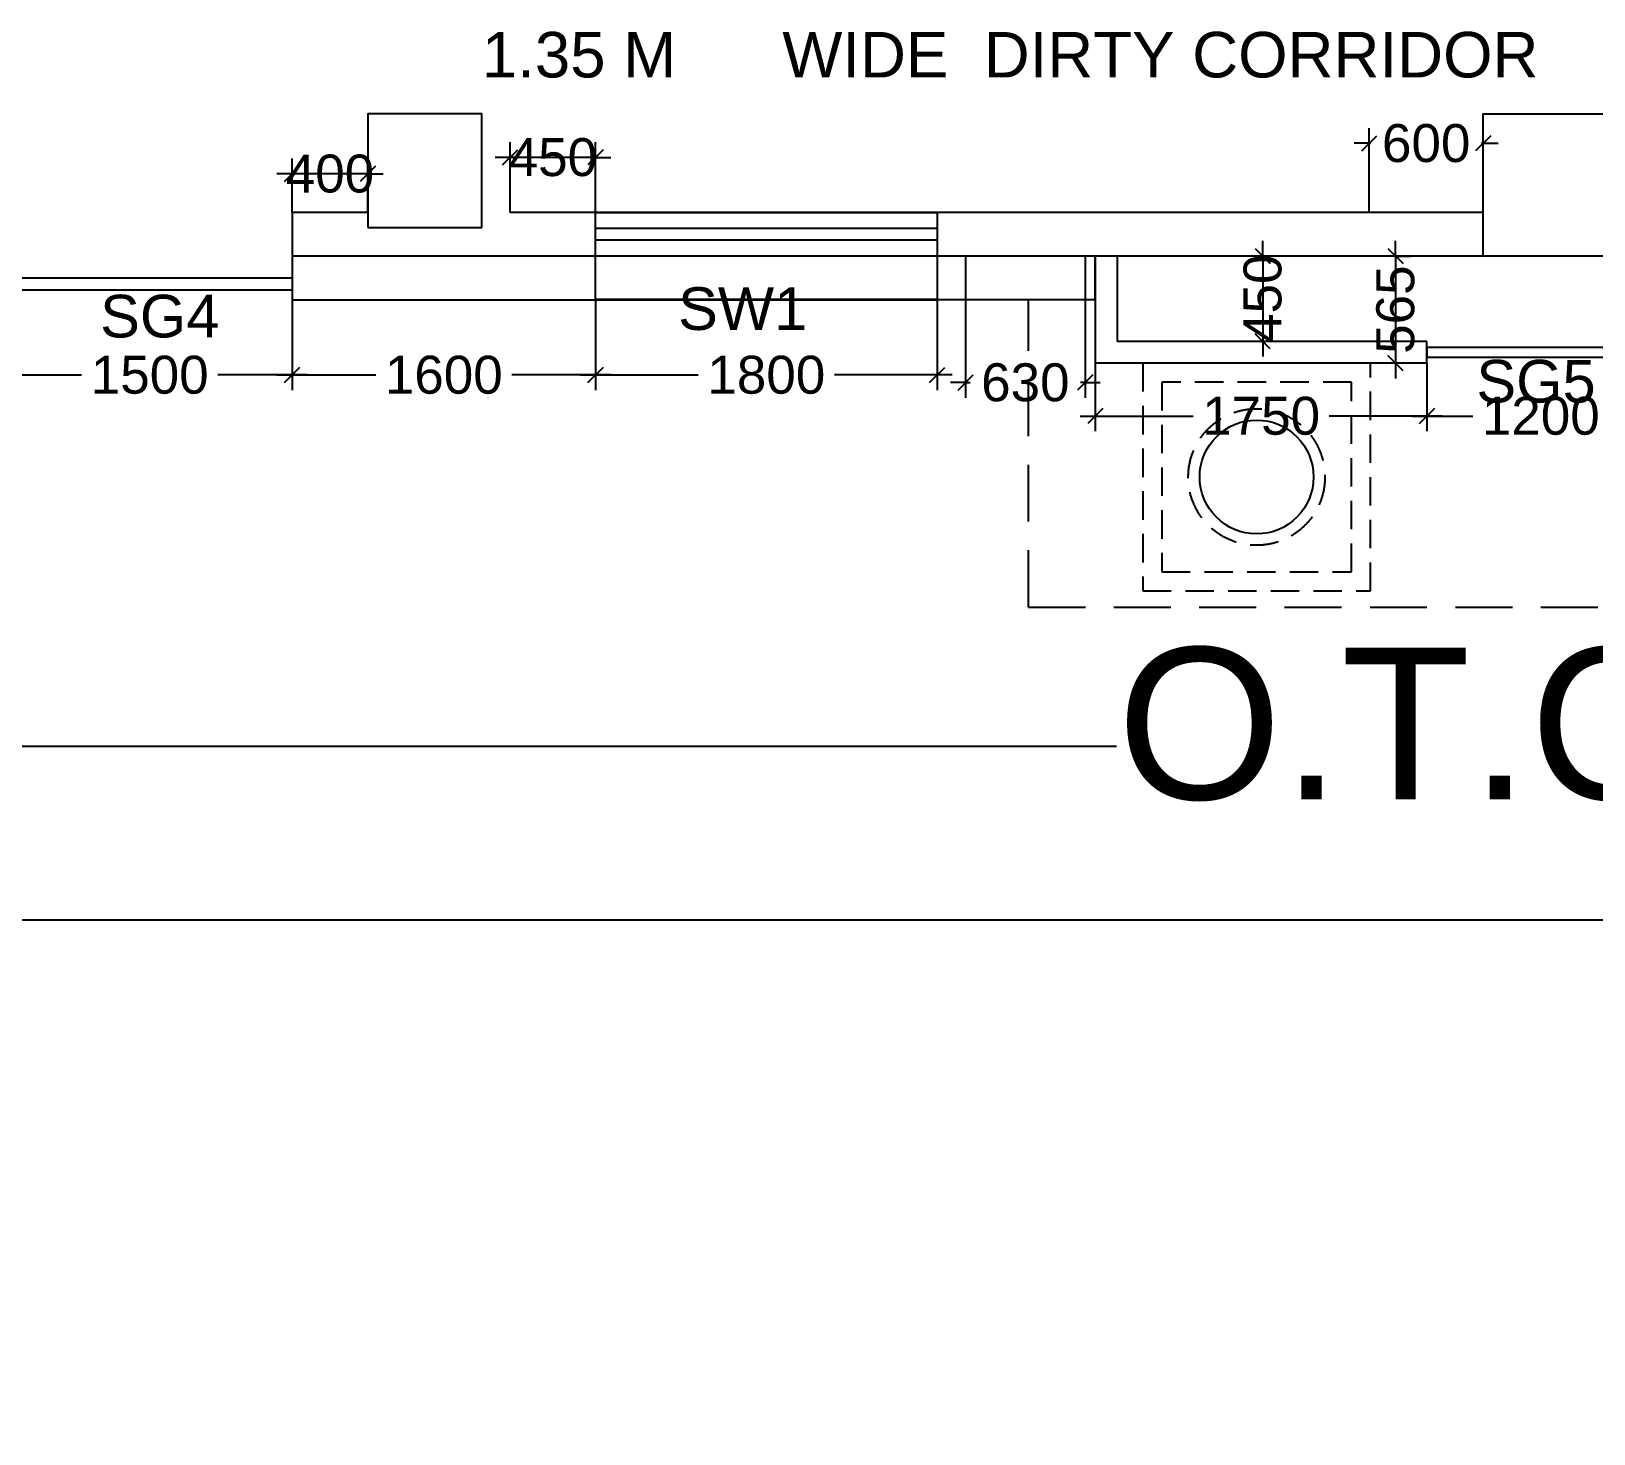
# Model space of a CAD drawing. Extents: x 7897917 to 8423973, y -6487334 to -6173396.
# Drawn here: x 7927140 to 7935375, y -6461081 to -6453689 of the extents above; entities that cross this region are included whole.
import ezdxf
from ezdxf.enums import TextEntityAlignment as Align

# ---------------------------------------------------------------- set-up
doc = ezdxf.new("R2010")
doc.units = 0
doc.header["$LTSCALE"] = 600
doc.header["$MEASUREMENT"] = 0
doc.header["$PDMODE"] = 35
doc.linetypes.add('DASHED', pattern=[0.75, 0.5, -0.25])
doc.linetypes.add('HIDDEN', pattern=[0.375, 0.25, -0.125])
doc.layers.get('0').update_dxf_attribs({"linetype": 'CONTINUOUS'})
doc.layers.get('Defpoints').update_dxf_attribs({"linetype": 'CONTINUOUS'})
for name, color, linetype in [('chajja', 7, 'CONTINUOUS'), ('DIM-TEXT', 8, 'CONTINUOUS'), ('Ele. Proj', 7, 'CONTINUOUS'), ('joinery', 7, 'CONTINUOUS'), ('JW', 8, 'CONTINUOUS'), ('L1', 2, 'CONTINUOUS'), ('LA-column', 3, 'CONTINUOUS'), ('LINE', 8, 'CONTINUOUS'), ('PARTI', 21, 'CONTINUOUS'), ('TEXT', 6, 'CONTINUOUS'), ('Walls', 7, 'CONTINUOUS'), ('WIN', 151, 'CONTINUOUS'), ('Working Dim', 5, 'CONTINUOUS')]:
    doc.layers.add(name, color=color, linetype=linetype)
doc.styles.add('ari', font='arial.ttf')
doc.styles.add('ARIAL', font='arial.ttf')
doc.styles.add('RT', font='romant.shx')
doc.styles.get("Standard").update_dxf_attribs({"font": 'romans.shx'})
doc.dimstyles.new('int. dim', dxfattribs={"dimtxt": 450, "dimasz": 80, "dimexe": 80, "dimexo": 0, "dimgap": 70, "dimtad": 0, "dimdec": 0, "dimzin": 12, "dimdsep": 46, "dimtxsty": 'ari', "dimblk": 'OBLIQUE', "dimcen": 2, "dimdle": 80, "dimclrd": 256, "dimclre": 256, "dimclrt": 6, "dimadec": 0, "dimazin": 0, "dimtfac": 1, "dimtdec": 0, "dimtix": 1, "dimtmove": 2, "dimatfit": 3, "dimfxl": 1, "dimtolj": 1, "dimtzin": 0, "dimlwd": -1, "dimlwe": -1, "dimarcsym": 0})
doc.dimstyles.new('STANDARD$0', dxfattribs={"dimscale": 0, "dimtxt": 150, "dimasz": 125, "dimexe": 0.75, "dimexo": 1, "dimgap": 25, "dimtad": 1, "dimdec": 0, "dimdsep": 46, "dimtxsty": 'Standard', "dimblk1": 'DOT', "dimblk2": 'DOT', "dimsah": 1, "dimcen": 2.5, "dimclrd": 1, "dimclre": 1, "dimclrt": 3, "dimadec": 0, "dimazin": 0, "dimtfac": 1, "dimtdec": 0, "dimtmove": 0, "dimatfit": 3, "dimldrblk": 'DOT', "dimfxl": 1, "dimtolj": 1, "dimtzin": 0, "dimarcsym": 0})
doc.dimstyles.new('TEXT', dxfattribs={"dimscale": 0, "dimtxt": 600, "dimasz": 300, "dimexe": 300, "dimexo": 30, "dimgap": 50, "dimtad": 0, "dimdec": 0, "dimzin": 0, "dimdsep": 46, "dimtxsty": 'RT', "dimblk": 'OBLIQUE', "dimcen": 0.09, "dimdle": 300, "dimclrd": 256, "dimclre": 256, "dimclrt": 170, "dimadec": 0, "dimazin": 0, "dimtfac": 1, "dimtdec": 0, "dimtofl": 0, "dimtmove": 2, "dimatfit": 3, "dimfxl": 1, "dimfrac": 2, "dimtolj": 1, "dimtzin": 0, "dimlwd": -1, "dimlwe": -1, "dimarcsym": 0})

# ---------------------------------------------------------------- blocks, each defined once
blk = doc.blocks.new('_Oblique')
at = {"color": 0, "linetype": 'ByBlock', "lineweight": -2}
blk.add_line((-0.5, -0.5), (0.5, 0.5), dxfattribs=at)
blk = doc.blocks.new('*D1319')
at = {"layer": 'Defpoints', "color": 0, "linetype": 'Continuous', "transparency": 16777216}
for p in [(7959834.046487364, -6454723.917536983, -11.86497353040498), (7918773.996967607, -6454873.916221188, -14.14762588887855), (7959834.046487364, -6457457.823630188)]:
    blk.add_point(p, dxfattribs=at)
at = {"layer": 'DIM-TEXT', "transparency": 16777216}
for p, q in [((7959834.046487364, -6454723.917536983), (7959834.046487364, -6457757.823630188)), ((7918773.996967607, -6454873.916221188), (7918773.996967607, -6457757.823630188)), ((7918473.996967607, -6457457.823630188), (7932858.845141537, -6457457.823630188)), ((7960134.046487364, -6457457.823630188), (7945749.198313434, -6457457.823630188))]:
    blk.add_line(p, q, dxfattribs=at)
at = {"layer": 'DIM-TEXT', "linetype": 'Continuous', "transparency": 16777216, "xscale": 300, "yscale": 300, "zscale": 300, "rotation": 180}
blk.add_blockref('_Oblique', (7918773.996967607, -6457457.823630188), dxfattribs=at)
at = {"layer": 'DIM-TEXT', "linetype": 'Continuous', "transparency": 16777216, "xscale": 300, "yscale": 300, "zscale": 300}
blk.add_blockref('_Oblique', (7959834.046487364, -6457457.823630188), dxfattribs=at)
at = {"layer": 'DIM-TEXT', "color": 170, "linetype": 'Continuous', "transparency": 16777216, "insert": (7939304.021727486, -6457457.823630188), "char_height": 750, "attachment_point": 5, "style": 'ari'}
blk.add_mtext("\\A1;{\\H1.067x;O.T.COMPLEX ( 6 OT 's )}", dxfattribs=at)
blk = doc.blocks.new('*D1320')
at = {"layer": 'Defpoints', "color": 0, "transparency": 16777216}
for p in [(7959834.046487364, -6454723.93361328, 5.131057828137273), (7918773.816759103, -6454873.884973205), (7918773.816759103, -6458373.27359944)]:
    blk.add_point(p, dxfattribs=at)
at = {"layer": 'Ele. Proj', "color": 8, "transparency": 16777216}
for p, q in [((7959834.046487364, -6454723.93361328), (7959834.046487364, -6458673.27359944)), ((7918773.816759103, -6454873.884973205), (7918773.816759103, -6458673.27359944)), ((7918473.816759103, -6458373.27359944), (7937595.99096839, -6458373.27359944)), ((7960134.046487364, -6458373.27359944), (7941011.872278077, -6458373.27359944))]:
    blk.add_line(p, q, dxfattribs=at)
at = {"layer": 'Ele. Proj', "color": 8, "transparency": 16777216, "xscale": 300, "yscale": 300, "zscale": 300, "rotation": 180}
blk.add_blockref('_Oblique', (7918773.816759103, -6458373.27359944), dxfattribs=at)
at = {"layer": 'Ele. Proj', "color": 8, "transparency": 16777216, "xscale": 300, "yscale": 300, "zscale": 300}
blk.add_blockref('_Oblique', (7959834.046487364, -6458373.27359944), dxfattribs=at)
at = {"layer": 'Ele. Proj', "color": 7, "transparency": 16777216, "insert": (7939303.931623233, -6458373.27359944), "char_height": 750, "attachment_point": 5, "style": 'ari'}
blk.add_mtext('\\A1;41.06m', dxfattribs=at)
blk = doc.blocks.new('*D1326')
at = {"layer": 'Defpoints', "color": 0, "transparency": 16777216}
for p in [(7934191.635126042, -6454279.798140641), (7934191.635126042, -6454643.915989377, -21.52597978747144), (7934791.635126042, -6454643.916221187, -21.52597978747144)]:
    blk.add_point(p, dxfattribs=at)
at = {"layer": 'Working Dim', "transparency": 16777216}
for p, q in [((7934191.635126042, -6454643.915989377), (7934191.635126042, -6454199.798140641)), ((7934791.635126042, -6454643.916221187), (7934791.635126042, -6454199.798140641)), ((7934191.635126042, -6454279.798140641), (7934111.635126042, -6454279.798140641)), ((7934191.635126042, -6454279.798140641), (7934200.489150599, -6454279.798140641)), ((7934791.635126042, -6454279.798140641), (7934782.781101486, -6454279.798140641)), ((7934791.635126042, -6454279.798140641), (7934871.635126042, -6454279.798140641))]:
    blk.add_line(p, q, dxfattribs=at)
at = {"layer": 'Working Dim', "transparency": 16777216, "xscale": 80, "yscale": 80, "zscale": 80}
blk.add_blockref('_Oblique', (7934191.635126042, -6454279.798140641), dxfattribs=at)
at = {"layer": 'Working Dim', "transparency": 16777216, "xscale": 80, "yscale": 80, "zscale": 80, "rotation": 180}
blk.add_blockref('_Oblique', (7934791.635126042, -6454279.798140641), dxfattribs=at)
at = {"layer": 'Working Dim', "color": 6, "transparency": 16777216, "insert": (7934491.635126042, -6454279.798140641), "char_height": 200, "attachment_point": 5, "style": 'ari'}
blk.add_mtext('\\A1;600', dxfattribs=at)
blk = doc.blocks.new('*D1327')
at = {"layer": 'Defpoints', "color": 0, "transparency": 16777216}
for p in [(7929664.134369667, -6454353.881331852), (7929664.134369667, -6454643.915989377, -21.52597978747082), (7930113.859657289, -6454643.915989377, -1.019783711027586)]:
    blk.add_point(p, dxfattribs=at)
at = {"layer": 'Working Dim', "transparency": 16777216}
for p, q in [((7929664.134369667, -6454643.915989377), (7929664.134369667, -6454273.881331852)), ((7930113.859657289, -6454643.915989377), (7930113.859657289, -6454273.881331852)), ((7929664.134369667, -6454353.881331852), (7929584.134369667, -6454353.881331852)), ((7930113.859657289, -6454353.881331852), (7929664.134369667, -6454353.881331852)), ((7930113.859657289, -6454353.881331852), (7930193.859657289, -6454353.881331852))]:
    blk.add_line(p, q, dxfattribs=at)
at = {"layer": 'Working Dim', "transparency": 16777216, "xscale": 80, "yscale": 80, "zscale": 80}
blk.add_blockref('_Oblique', (7929664.134369667, -6454353.881331852), dxfattribs=at)
at = {"layer": 'Working Dim', "transparency": 16777216, "xscale": 80, "yscale": 80, "zscale": 80, "rotation": 180}
blk.add_blockref('_Oblique', (7930113.859657289, -6454353.881331852), dxfattribs=at)
at = {"layer": 'Working Dim', "color": 6, "transparency": 16777216, "insert": (7929888.997013478, -6454353.881331852), "char_height": 200, "attachment_point": 5, "style": 'ari'}
blk.add_mtext('\\A1;450', dxfattribs=at)
blk = doc.blocks.new('A$C760F7CC1')
at = {"layer": 'Working Dim', "color": 8, "linetype": 'HIDDEN'}
for points in [[(0, 1200), (0, 0), (1200, 0), (1200, 1200)], [(100, 1100), (100, 100), (1100, 100), (1100, 1100)]]:
    blk.add_lwpolyline(points, close=True, dxfattribs=at)
blk.add_circle((600, 600), 360, dxfattribs=at)
at = {"layer": 'Working Dim', "color": 3, "linetype": 'Continuous'}
blk.add_circle((600, 600), 300, dxfattribs=at)
blk = doc.blocks.new('*D1333')
at = {"layer": 'Defpoints', "color": 0, "transparency": 16777216}
for p in [(7934329.934127876, -6454873.916221187, 26.59269516955046), (7934330.009792621, -6455438.65128311, 9.011157963075675), (7934330.009792621, -6455438.65128311)]:
    blk.add_point(p, dxfattribs=at)
at = {"layer": 'Working Dim', "transparency": 16777216}
for p, q in [((7934330.009792621, -6454873.916221187), (7934330.009792621, -6454793.916221187)), ((7934329.934127876, -6454873.916221187), (7934410.009792621, -6454873.916221187)), ((7934330.009792621, -6454873.916221187), (7934330.009792621, -6455438.65128311)), ((7934330.009792621, -6455438.65128311), (7934250.009792621, -6455438.65128311)), ((7934330.009792621, -6455438.65128311), (7934330.009792621, -6455518.65128311))]:
    blk.add_line(p, q, dxfattribs=at)
at = {"layer": 'Working Dim', "transparency": 16777216, "xscale": 80, "yscale": 80, "zscale": 80}
for p, rotation in [((7934330.009792621, -6454873.916221187), 270), ((7934330.009792621, -6455438.65128311), 90)]:
    blk.add_blockref('_Oblique', p, dxfattribs=dict(at, rotation=rotation))
at = {"layer": 'Working Dim', "color": 6, "transparency": 16777216, "insert": (7934330.009792623, -6455156.283752148), "char_height": 200, "attachment_point": 5, "rotation": 90, "style": 'ari'}
blk.add_mtext('\\A1;565', dxfattribs=at)
blk = doc.blocks.new('*D1334')
at = {"layer": 'Defpoints', "color": 0, "transparency": 16777216}
for p in [(7933630.041021444, -6454873.916221187, 26.59269516955046), (7933630.041021445, -6455323.651283104), (7933630.041021444, -6455323.651283104)]:
    blk.add_point(p, dxfattribs=at)
at = {"layer": 'Working Dim', "transparency": 16777216}
for p, q in [((7933630.041021444, -6454873.916221187), (7933630.041021444, -6454793.916221187)), ((7933630.041021444, -6454873.916221187), (7933550.041021444, -6454873.916221187)), ((7933630.041021444, -6454873.916221187), (7933630.041021444, -6455323.651283104)), ((7933630.041021445, -6455323.651283104), (7933550.041021444, -6455323.651283104)), ((7933630.041021444, -6455323.651283104), (7933630.041021444, -6455403.651283104))]:
    blk.add_line(p, q, dxfattribs=at)
at = {"layer": 'Working Dim', "transparency": 16777216, "xscale": 80, "yscale": 80, "zscale": 80}
for p, rotation in [((7933630.041021444, -6454873.916221187), 270), ((7933630.041021444, -6455323.651283104), 90)]:
    blk.add_blockref('_Oblique', p, dxfattribs=dict(at, rotation=rotation))
at = {"layer": 'Working Dim', "color": 6, "transparency": 16777216, "insert": (7933630.041021446, -6455098.783752144), "char_height": 200, "attachment_point": 5, "rotation": 90, "style": 'ari'}
blk.add_mtext('\\A1;450', dxfattribs=at)
blk = doc.blocks.new('*D1350')
at = {"layer": 'Defpoints', "color": 0, "transparency": 16777216}
for p in [(7934495.718316497, -6455438.651283105, 6.120490858374978), (7935695.298855848, -6455438.647582973, 10.71881271060874), (7934495.718316497, -6455717.058913053)]:
    blk.add_point(p, dxfattribs=at)
at = {"layer": 'Working Dim', "transparency": 16777216}
for p, q in [((7934495.718316497, -6455438.651283105), (7934495.718316497, -6455797.058913053)), ((7935695.298855848, -6455438.647582973), (7935695.298855848, -6455797.058913053)), ((7934415.718316497, -6455717.058913053), (7934736.627276486, -6455717.058913053)), ((7935775.298855848, -6455717.058913053), (7935454.389895858, -6455717.058913053))]:
    blk.add_line(p, q, dxfattribs=at)
at = {"layer": 'Working Dim', "transparency": 16777216, "xscale": 80, "yscale": 80, "zscale": 80, "rotation": 180}
blk.add_blockref('_Oblique', (7934495.718316497, -6455717.058913053), dxfattribs=at)
at = {"layer": 'Working Dim', "transparency": 16777216, "xscale": 80, "yscale": 80, "zscale": 80}
blk.add_blockref('_Oblique', (7935695.298855848, -6455717.058913053), dxfattribs=at)
at = {"layer": 'Working Dim', "color": 6, "transparency": 16777216, "insert": (7935095.508586172, -6455717.058913053), "char_height": 200, "attachment_point": 5, "style": 'ari'}
blk.add_mtext('\\A1;1200', dxfattribs=at)
blk = doc.blocks.new('*D1351')
at = {"layer": 'Defpoints', "color": 0, "transparency": 16777216}
for p in [(7932747.646244839, -6455438.651283105, 9.673610041005304), (7934495.718316497, -6455438.651283105, 6.120490858374978), (7932747.646244839, -6455717.058913053)]:
    blk.add_point(p, dxfattribs=at)
at = {"layer": 'Working Dim', "transparency": 16777216}
for p, q in [((7932747.646244839, -6455438.651283105), (7932747.646244839, -6455797.058913053)), ((7934495.718316497, -6455438.651283105), (7934495.718316497, -6455797.058913053)), ((7932667.646244839, -6455717.058913053), (7933262.800970982, -6455717.058913053)), ((7934575.718316497, -6455717.058913053), (7933980.563590354, -6455717.058913053))]:
    blk.add_line(p, q, dxfattribs=at)
at = {"layer": 'Working Dim', "transparency": 16777216, "xscale": 80, "yscale": 80, "zscale": 80, "rotation": 180}
blk.add_blockref('_Oblique', (7932747.646244839, -6455717.058913053), dxfattribs=at)
at = {"layer": 'Working Dim', "transparency": 16777216, "xscale": 80, "yscale": 80, "zscale": 80}
blk.add_blockref('_Oblique', (7934495.718316497, -6455717.058913053), dxfattribs=at)
at = {"layer": 'Working Dim', "color": 6, "transparency": 16777216, "insert": (7933621.682280668, -6455717.058913053), "char_height": 200, "attachment_point": 5, "style": 'ari'}
blk.add_mtext('\\A1;1750', dxfattribs=at)
blk = doc.blocks.new('*D1355')
at = {"layer": 'Defpoints', "color": 0, "transparency": 16777216}
for p in [(7928514.033567723, -6454440.506224398), (7928514.033567723, -6454643.906943792, 26.59269516955046), (7928914.043198182, -6454643.916221187, 26.59269516955046)]:
    blk.add_point(p, dxfattribs=at)
at = {"layer": 'Working Dim', "transparency": 16777216}
for p, q in [((7928514.033567723, -6454643.906943792), (7928514.033567723, -6454360.506224398)), ((7928914.043198182, -6454643.916221187), (7928914.043198182, -6454360.506224398)), ((7928514.033567723, -6454440.506224398), (7928434.033567723, -6454440.506224398)), ((7928914.043198182, -6454440.506224398), (7928514.033567723, -6454440.506224398)), ((7928914.043198182, -6454440.506224398), (7928994.043198182, -6454440.506224398))]:
    blk.add_line(p, q, dxfattribs=at)
at = {"layer": 'Working Dim', "transparency": 16777216, "xscale": 80, "yscale": 80, "zscale": 80}
blk.add_blockref('_Oblique', (7928514.033567723, -6454440.506224398), dxfattribs=at)
at = {"layer": 'Working Dim', "transparency": 16777216, "xscale": 80, "yscale": 80, "zscale": 80, "rotation": 180}
blk.add_blockref('_Oblique', (7928914.043198182, -6454440.506224398), dxfattribs=at)
at = {"layer": 'Working Dim', "color": 6, "transparency": 16777216, "insert": (7928714.038382953, -6454440.506224398), "char_height": 200, "attachment_point": 5, "style": 'ari'}
blk.add_mtext('\\A1;400', dxfattribs=at)
blk = doc.blocks.new('*D1356')
at = {"layer": 'Defpoints', "color": 0, "transparency": 16777216}
for p in [(7932064.312070424, -6454873.947469169, -21.52597978747143), (7932693.812827865, -6454873.947469169, -21.52597978747143), (7932064.312070424, -6455540.844007874)]:
    blk.add_point(p, dxfattribs=at)
at = {"layer": 'Working Dim', "transparency": 16777216}
for p, q in [((7932064.312070424, -6454873.947469169), (7932064.312070424, -6455620.844007874)), ((7932693.812827865, -6454873.947469169), (7932693.812827865, -6455620.844007874)), ((7932064.312070424, -6455540.844007874), (7931984.312070424, -6455540.844007874)), ((7932064.312070424, -6455540.844007874), (7932087.916473701, -6455540.844007874)), ((7932693.812827865, -6455540.844007874), (7932670.208424588, -6455540.844007874)), ((7932693.812827865, -6455540.844007874), (7932773.812827865, -6455540.844007874))]:
    blk.add_line(p, q, dxfattribs=at)
at = {"layer": 'Working Dim', "transparency": 16777216, "xscale": 80, "yscale": 80, "zscale": 80}
blk.add_blockref('_Oblique', (7932064.312070424, -6455540.844007874), dxfattribs=at)
at = {"layer": 'Working Dim', "transparency": 16777216, "xscale": 80, "yscale": 80, "zscale": 80, "rotation": 180}
blk.add_blockref('_Oblique', (7932693.812827865, -6455540.844007874), dxfattribs=at)
at = {"layer": 'Working Dim', "color": 6, "transparency": 16777216, "insert": (7932379.062449144, -6455540.844007874), "char_height": 200, "attachment_point": 5, "style": 'ari'}
blk.add_mtext('\\A1;630', dxfattribs=at)
blk = doc.blocks.new('*D1358')
at = {"layer": 'Defpoints', "color": 0, "transparency": 16777216}
for p in [(7927014.025565947, -6455103.916221189, 26.59269516954737), (7928514.022898761, -6455103.916221191, 26.59269516954737), (7928514.022898761, -6455500.844007874)]:
    blk.add_point(p, dxfattribs=at)
at = {"layer": 'Working Dim', "transparency": 16777216}
for p, q in [((7927014.025565947, -6455103.916221189), (7927014.025565947, -6455580.844007874)), ((7928514.022898761, -6455103.916221191), (7928514.022898761, -6455580.844007874)), ((7926934.025565947, -6455500.844007874), (7927405.142922668, -6455500.844007874)), ((7928594.022898761, -6455500.844007874), (7928122.90554204, -6455500.844007874))]:
    blk.add_line(p, q, dxfattribs=at)
at = {"layer": 'Working Dim', "transparency": 16777216, "xscale": 80, "yscale": 80, "zscale": 80, "rotation": 180}
blk.add_blockref('_Oblique', (7927014.025565947, -6455500.844007874), dxfattribs=at)
at = {"layer": 'Working Dim', "transparency": 16777216, "xscale": 80, "yscale": 80, "zscale": 80}
blk.add_blockref('_Oblique', (7928514.022898761, -6455500.844007874), dxfattribs=at)
at = {"layer": 'Working Dim', "color": 6, "transparency": 16777216, "insert": (7927764.024232354, -6455500.844007874), "char_height": 200, "attachment_point": 5, "style": 'ari'}
blk.add_mtext('\\A1;1500', dxfattribs=at)
blk = doc.blocks.new('*D1359')
at = {"layer": 'Defpoints', "color": 0, "transparency": 16777216}
for p in [(7928514.022898761, -6455103.916221191, 26.59269516954737), (7930113.712137323, -6455103.909048881), (7930113.712137323, -6455500.844007874)]:
    blk.add_point(p, dxfattribs=at)
at = {"layer": 'Working Dim', "transparency": 16777216}
for p, q in [((7928514.022898761, -6455103.916221191), (7928514.022898761, -6455580.844007874)), ((7930113.712137323, -6455103.909048881), (7930113.712137323, -6455580.844007874)), ((7928434.022898761, -6455500.844007874), (7928954.986208355, -6455500.844007874)), ((7930193.712137323, -6455500.844007874), (7929672.748827728, -6455500.844007874))]:
    blk.add_line(p, q, dxfattribs=at)
at = {"layer": 'Working Dim', "transparency": 16777216, "xscale": 80, "yscale": 80, "zscale": 80, "rotation": 180}
blk.add_blockref('_Oblique', (7928514.022898761, -6455500.844007874), dxfattribs=at)
at = {"layer": 'Working Dim', "transparency": 16777216, "xscale": 80, "yscale": 80, "zscale": 80}
blk.add_blockref('_Oblique', (7930113.712137323, -6455500.844007874), dxfattribs=at)
at = {"layer": 'Working Dim', "color": 6, "transparency": 16777216, "insert": (7929313.867518041, -6455500.844007874), "char_height": 200, "attachment_point": 5, "style": 'ari'}
blk.add_mtext('\\A1;1600', dxfattribs=at)
blk = doc.blocks.new('*D1360')
at = {"layer": 'Defpoints', "color": 0, "transparency": 16777216}
for p in [(7930113.712137323, -6455103.909048881), (7931913.758378067, -6455103.916221187, 47.09889124599432), (7931913.758378067, -6455500.844007874)]:
    blk.add_point(p, dxfattribs=at)
at = {"layer": 'Working Dim', "transparency": 16777216}
for p, q in [((7930113.712137323, -6455103.909048881), (7930113.712137323, -6455580.844007874)), ((7931913.758378067, -6455103.916221187), (7931913.758378067, -6455580.844007874)), ((7930033.712137323, -6455500.844007874), (7930654.853948008, -6455500.844007874)), ((7931993.758378067, -6455500.844007874), (7931372.616567381, -6455500.844007874))]:
    blk.add_line(p, q, dxfattribs=at)
at = {"layer": 'Working Dim', "transparency": 16777216, "xscale": 80, "yscale": 80, "zscale": 80, "rotation": 180}
blk.add_blockref('_Oblique', (7930113.712137323, -6455500.844007874), dxfattribs=at)
at = {"layer": 'Working Dim', "transparency": 16777216, "xscale": 80, "yscale": 80, "zscale": 80}
blk.add_blockref('_Oblique', (7931913.758378067, -6455500.844007874), dxfattribs=at)
at = {"layer": 'Working Dim', "color": 6, "transparency": 16777216, "insert": (7931013.735257694, -6455500.844007874), "char_height": 200, "attachment_point": 5, "style": 'ari'}
blk.add_mtext('\\A1;1800', dxfattribs=at)
blk = doc.blocks.new('*D1485')
at = {"layer": 'Defpoints', "color": 0, "linetype": 'Continuous', "transparency": 16777216}
for p in [(7959833.694332714, -6454723.917536983, -11.86497353040498), (7918773.644812957, -6454873.916221188, -14.14762588887855), (7959833.694332714, -6457457.823630188)]:
    blk.add_point(p, dxfattribs=at)
at = {"layer": 'DIM-TEXT', "transparency": 16777216}
for p, q in [((7959833.694332714, -6454723.917536983), (7959833.694332714, -6457757.823630188)), ((7918773.644812957, -6454873.916221188), (7918773.644812957, -6457757.823630188)), ((7918473.644812957, -6457457.823630188), (7932858.492986888, -6457457.823630188)), ((7960133.694332714, -6457457.823630188), (7945748.846158784, -6457457.823630188))]:
    blk.add_line(p, q, dxfattribs=at)
at = {"layer": 'DIM-TEXT', "linetype": 'Continuous', "transparency": 16777216, "xscale": 300, "yscale": 300, "zscale": 300, "rotation": 180}
blk.add_blockref('_Oblique', (7918773.644812957, -6457457.823630188), dxfattribs=at)
at = {"layer": 'DIM-TEXT', "linetype": 'Continuous', "transparency": 16777216, "xscale": 300, "yscale": 300, "zscale": 300}
blk.add_blockref('_Oblique', (7959833.694332714, -6457457.823630188), dxfattribs=at)
at = {"layer": 'DIM-TEXT', "color": 170, "linetype": 'Continuous', "transparency": 16777216, "insert": (7939303.669572836, -6457457.823630188), "char_height": 750, "attachment_point": 5, "style": 'ari'}
blk.add_mtext("\\A1;{\\H1.067x;O.T.COMPLEX ( 6 OT 's )}", dxfattribs=at)

msp = doc.modelspace()

# ---------------------------------------------------------------- linework, layer by layer
at = {"layer": 'chajja', "color": 8}
msp.add_line((7931913.859657288, -6455103.802222159, 18.22354371797026), (7930113.76848687, -6455103.802222159, 20.50619607644294), dxfattribs=at)
at = {"layer": 'Ele. Proj', "color": 1}
msp.add_lwpolyline([(7928514.033567508, -6454643.916221187), (7928514.022898761, -6455103.916221191), (7930113.712137494, -6455103.916221189), (7930113.706638821, -6454873.916221191)], dxfattribs=at)
at = {"layer": 'JW', "color": 4, "elevation": -17.2474555588398}
msp.add_lwpolyline([(7935695.307206106, -6455355.867938327), (7934495.70687293, -6455355.867938327), (7934495.70687293, -6455406.434627885), (7935695.307206106, -6455406.434627885)], close=True, dxfattribs=at)
at = {"layer": 'L1', "color": 1}
for p, q in [((7932747.636421271, -6454874.04662914, -14.07067965888326), (7932747.636421271, -6455438.651283104, -14.07067965888326)), ((7932862.636421271, -6454874.04662914, -26.59269516955046), (7932862.636421272, -6455323.651283103, -26.59269516955046)), ((7934495.705253035, -6455323.651283105, -26.59269516955046), (7932862.636421272, -6455323.651283103, -26.59269516955046)), ((7934495.708492825, -6455438.651283106, -16.86842833205845), (7934495.702819319, -6455323.651283107, -15.55041145319059)), ((7934495.708492825, -6455438.651283106, -16.86842833205845), (7932747.636421271, -6455438.651283104, -24.39151514843351))]:
    msp.add_line(p, q, dxfattribs=at)
at = {"layer": 'L1', "color": 8, "linetype": 'DASHED'}
for q in [(7932395.586342728, -6455103.80222216, 18.22354371797026), (7944394.795740501, -6456723.933363536, -23.74428969988678)]:
    msp.add_line((7932395.586342726, -6456723.933363538, -23.74428969988678), q, dxfattribs=at)
at = {"layer": 'L1', "color": 1, "elevation": 18.22354371797026}
msp.add_lwpolyline([(7931913.75837807, -6454873.80222216), (7931913.75837807, -6455103.802222159), (7932747.419359106, -6455103.80222216), (7932747.419359106, -6454873.80222216)], dxfattribs=at)
at = {"layer": 'LA-column', "color": 2, "flags": 128}
for points, elevation in [([(7928913.866253982, -6454723.933613279), (7929513.866253982, -6454723.933613279), (7929513.866253982, -6454123.933613279), (7928913.866253982, -6454123.933613279)], 2.611598473782578), ([(7935541.545134555, -6454123.942088569), (7935541.545134555, -6454873.942088569), (7934791.545134555, -6454873.942088569), (7934791.545134555, -6454123.942088569)], 2.091664755327656)]:
    msp.add_lwpolyline(points, close=True, dxfattribs=dict(at, elevation=elevation))
at = {"layer": 'LINE'}
msp.add_line((7930113.678158806, -6455103.913376092), (7931913.678158806, -6455103.913376091, 20.50619607644385), dxfattribs=at)
at = {"layer": 'PARTI'}
for p, q in [((7935143.956305507, -6454123.960117549), (7935143.956305507, -6454123.946674464)), ((7935258.956305507, -6454123.946674464), (7935258.956305507, -6454123.960117549))]:
    msp.add_line(p, q, dxfattribs=at)
at = {"layer": 'Walls'}
for p, q in [((7928914.043198182, -6454643.916221187), (7928514.033792217, -6454643.916221187)), ((7934791.543955623, -6454643.916221187), (7929664.043198182, -6454643.916221187)), ((7934791.543955623, -6454873.916221187), (7928514.028233134, -6454873.916221187))]:
    msp.add_line(p, q, dxfattribs=at)
at = {"layer": 'WIN', "linetype": 'Continuous'}
for points in [[(7931913.768486869, -6454873.916221187), (7930113.76848687, -6454873.916221187), (7930113.76848687, -6454643.915989378), (7931913.768486869, -6454643.915989378)], [(7931913.768486869, -6454791.132760503), (7930113.76848687, -6454791.132760503), (7930113.76848687, -6454726.699450062), (7931913.768486869, -6454726.699450062)], [(7928514.025565947, -6455053.349531632), (7927014.025565947, -6455053.349531632), (7927014.025565947, -6454988.91622119), (7928514.025565947, -6454988.91622119)]]:
    msp.add_lwpolyline(points, close=True, dxfattribs=at)

# ---------------------------------------------------------------- block references
msp.add_blockref('A$C760F7CC1', (7932997.785800252, -6456638.651283106, -18.15058272218035))

# ---------------------------------------------------------------- texts
at = {"layer": 'joinery', "style": 'ari'}
for s, p in [('SG4', (7927817.029380772, -6455303.057940195, 5.376065590462016)), ('SW1', (7930889.199189239, -6455263.418612233)), ('SG5', (7935070.434796134, -6455646.222459924, -68.89236537423082))]:
    msp.add_text(s, height=225, dxfattribs=at).set_placement(p, align=Align.CENTER)
at = {"layer": 'TEXT', "color": 7, "style": 'ARIAL'}
msp.add_text('1.35 M      WIDE  DIRTY CORRIDOR', height=240, dxfattribs=at).set_placement((7932298.826785324, -6453932.70453111, 2.611598473782578), align=Align.CENTER)

# ---------------------------------------------------------------- dimensions: what is measured, and where the dimension line sits
at = {"layer": 'DIM-TEXT', "linetype": 'Continuous'}
for base, p1, p2, picture, middle in [((7959833.694332714, -6457457.823630188, 14.14762588887855), (7918773.644812957, -6454873.916221188), (7959833.694332714, -6454723.917536983, 2.28265235847357), '*D1485', (7939303.669572836, -6457457.823630188, 14.14762588887855)), ((7959834.046487364, -6457457.823630188, 14.14762588887855), (7918773.996967607, -6454873.916221188), (7959834.046487364, -6454723.917536983, 2.28265235847357), '*D1319', (7939304.021727486, -6457457.823630188, 14.14762588887855))]:
    dim = msp.add_linear_dim(base=base, p1=p1, p2=p2, text="{\\H1.067x;O.T.COMPLEX ( 6 OT 's )}", dimstyle='TEXT', override={"dimscale": 1, "dimtxt": 750, "dimexo": 0, "dimtxsty": 'ari'}, dxfattribs=at)
    dim.commit()
    dim.dimension.update_dxf_attribs({"geometry": picture, "text_midpoint": middle})
at = {"layer": 'Ele. Proj', "color": 1}
dim = msp.add_linear_dim(base=(7918773.816759103, -6458373.27359944), p1=(7959834.046487364, -6454723.93361328, 5.131057828137273), p2=(7918773.816759103, -6454873.884973205), dimstyle='STANDARD$0', override={"dimscale": 1, "dimtxt": 750, "dimasz": 300, "dimexe": 300, "dimexo": 0, "dimgap": 1, "dimtad": 0, "dimdec": 2, "dimlfac": 0.001, "dimzin": 0, "dimpost": 'm', "dimtxsty": 'ari', "dimblk1": 'Oblique', "dimblk2": 'Oblique', "dimcen": 0, "dimdle": 300, "dimclrd": 8, "dimclre": 8, "dimclrt": 7, "dimadec": 2, "dimtdec": 2, "dimtmove": 2, "dimfxl": 0.75, "dimfrac": 1, "dimlwd": 65535, "dimlwe": 65535}, dxfattribs=at)
dim.commit()
dim.dimension.update_dxf_attribs({"geometry": '*D1320', "text_midpoint": (7939303.931623233, -6458373.27359944)})
at = {"layer": 'Working Dim'}
for base, p1, p2, angle, override, picture, middle in [((7934191.635126042, -6454279.798140641, 13.30150872900494), (7934791.635126042, -6454643.916221187, -8.224471058466499), (7934191.635126042, -6454643.915989377, -8.224471058466499), 180, {"dimtxt": 200}, '*D1326', (7934491.635126042, -6454279.798140641, 13.30150872900494)), ((7929664.134369667, -6454353.881331852, 13.30150872900494), (7930113.859657289, -6454643.915989377, 12.28172501797736), (7929664.134369667, -6454643.915989377, -8.224471058465873), 180, {"dimtxt": 200}, '*D1327', (7929888.997013478, -6454353.881331852, 13.30150872900494)), ((7928514.033567723, -6454440.506224398, -26.59269516955046), (7928914.043198182, -6454643.916221187), (7928514.033567723, -6454643.906943792), 180, {"dimtxt": 200, "dimarcsym": 1}, '*D1355', (7928714.038382953, -6454440.506224398, -26.59269516955046)), ((7933630.041021444, -6455323.651283104, -26.59269516955046), (7933630.041021444, -6454873.916221187), (7933630.041021445, -6455323.651283104, -26.59269516949225), 90, {"dimtxt": 200, "dimarcsym": 1}, '*D1334', (7933630.041021446, -6455098.783752144, -26.59269516955046)), ((7934330.009792621, -6455438.65128311, -26.59269516955046), (7934329.934127876, -6454873.916221187), (7934330.009792621, -6455438.65128311, -17.58153720647478), 90, {"dimtxt": 200, "dimarcsym": 1}, '*D1333', (7934330.009792623, -6455156.283752148, -26.59269516955046)), ((7932064.312070424, -6455540.844007874, 42.74260936800201), (7932693.812827865, -6454873.947469169, 21.21662958053059), (7932064.312070424, -6454873.947469169, 21.21662958053059), 180, {"dimtxt": 200}, '*D1356', (7932379.062449144, -6455540.844007874, 42.74260936800201)), ((7934495.718316497, -6455717.058913053, -24.39147287125106), (7935695.298855848, -6455438.647582973, -13.67266016064232), (7934495.718316497, -6455438.651283105, -18.27098201287608), 180, {"dimtxt": 200, "dimarcsym": 1}, '*D1350', (7935095.508586172, -6455717.058913053, -24.39147287125106))]:
    dim = msp.add_linear_dim(base=base, p1=p1, p2=p2, angle=angle, dimstyle='int. dim', override=override, dxfattribs=at)
    dim.commit()
    dim.dimension.update_dxf_attribs({"geometry": picture, "text_midpoint": middle})
for base, p1, p2, picture, middle in [((7928514.022898761, -6455500.844007874), (7927014.025565947, -6455103.916221189, 26.59269516954737), (7928514.022898761, -6455103.916221191, 26.59269516954737), '*D1358', (7927764.024232354, -6455500.844007874)), ((7930113.712137323, -6455500.844007874), (7928514.022898761, -6455103.916221191, 26.59269516954737), (7930113.712137323, -6455103.909048881), '*D1359', (7929313.867518041, -6455500.844007874)), ((7931913.758378067, -6455500.844007874), (7930113.712137323, -6455103.909048881), (7931913.758378067, -6455103.916221187, 47.09889124599432), '*D1360', (7931013.735257694, -6455500.844007874))]:
    dim = msp.add_linear_dim(base=base, p1=p1, p2=p2, dimstyle='int. dim', override={"dimtxt": 200, "dimarcsym": 1}, dxfattribs=at)
    dim.commit()
    dim.dimension.update_dxf_attribs({"geometry": picture, "text_midpoint": middle})
dim = msp.add_linear_dim(base=(7932747.646244839, -6455717.058913053, -24.39147287125106), p1=(7934495.718316497, -6455438.651283105, -18.27098201287608), p2=(7932747.646244839, -6455438.651283105, -14.71786283024576), angle=180, text='1750', dimstyle='int. dim', override={"dimtxt": 200, "dimarcsym": 1}, dxfattribs=at)
dim.commit()
dim.dimension.update_dxf_attribs({"geometry": '*D1351', "text_midpoint": (7933621.682280668, -6455717.058913053, -24.39147287125106)})

doc.saveas('drawing.dxf')
